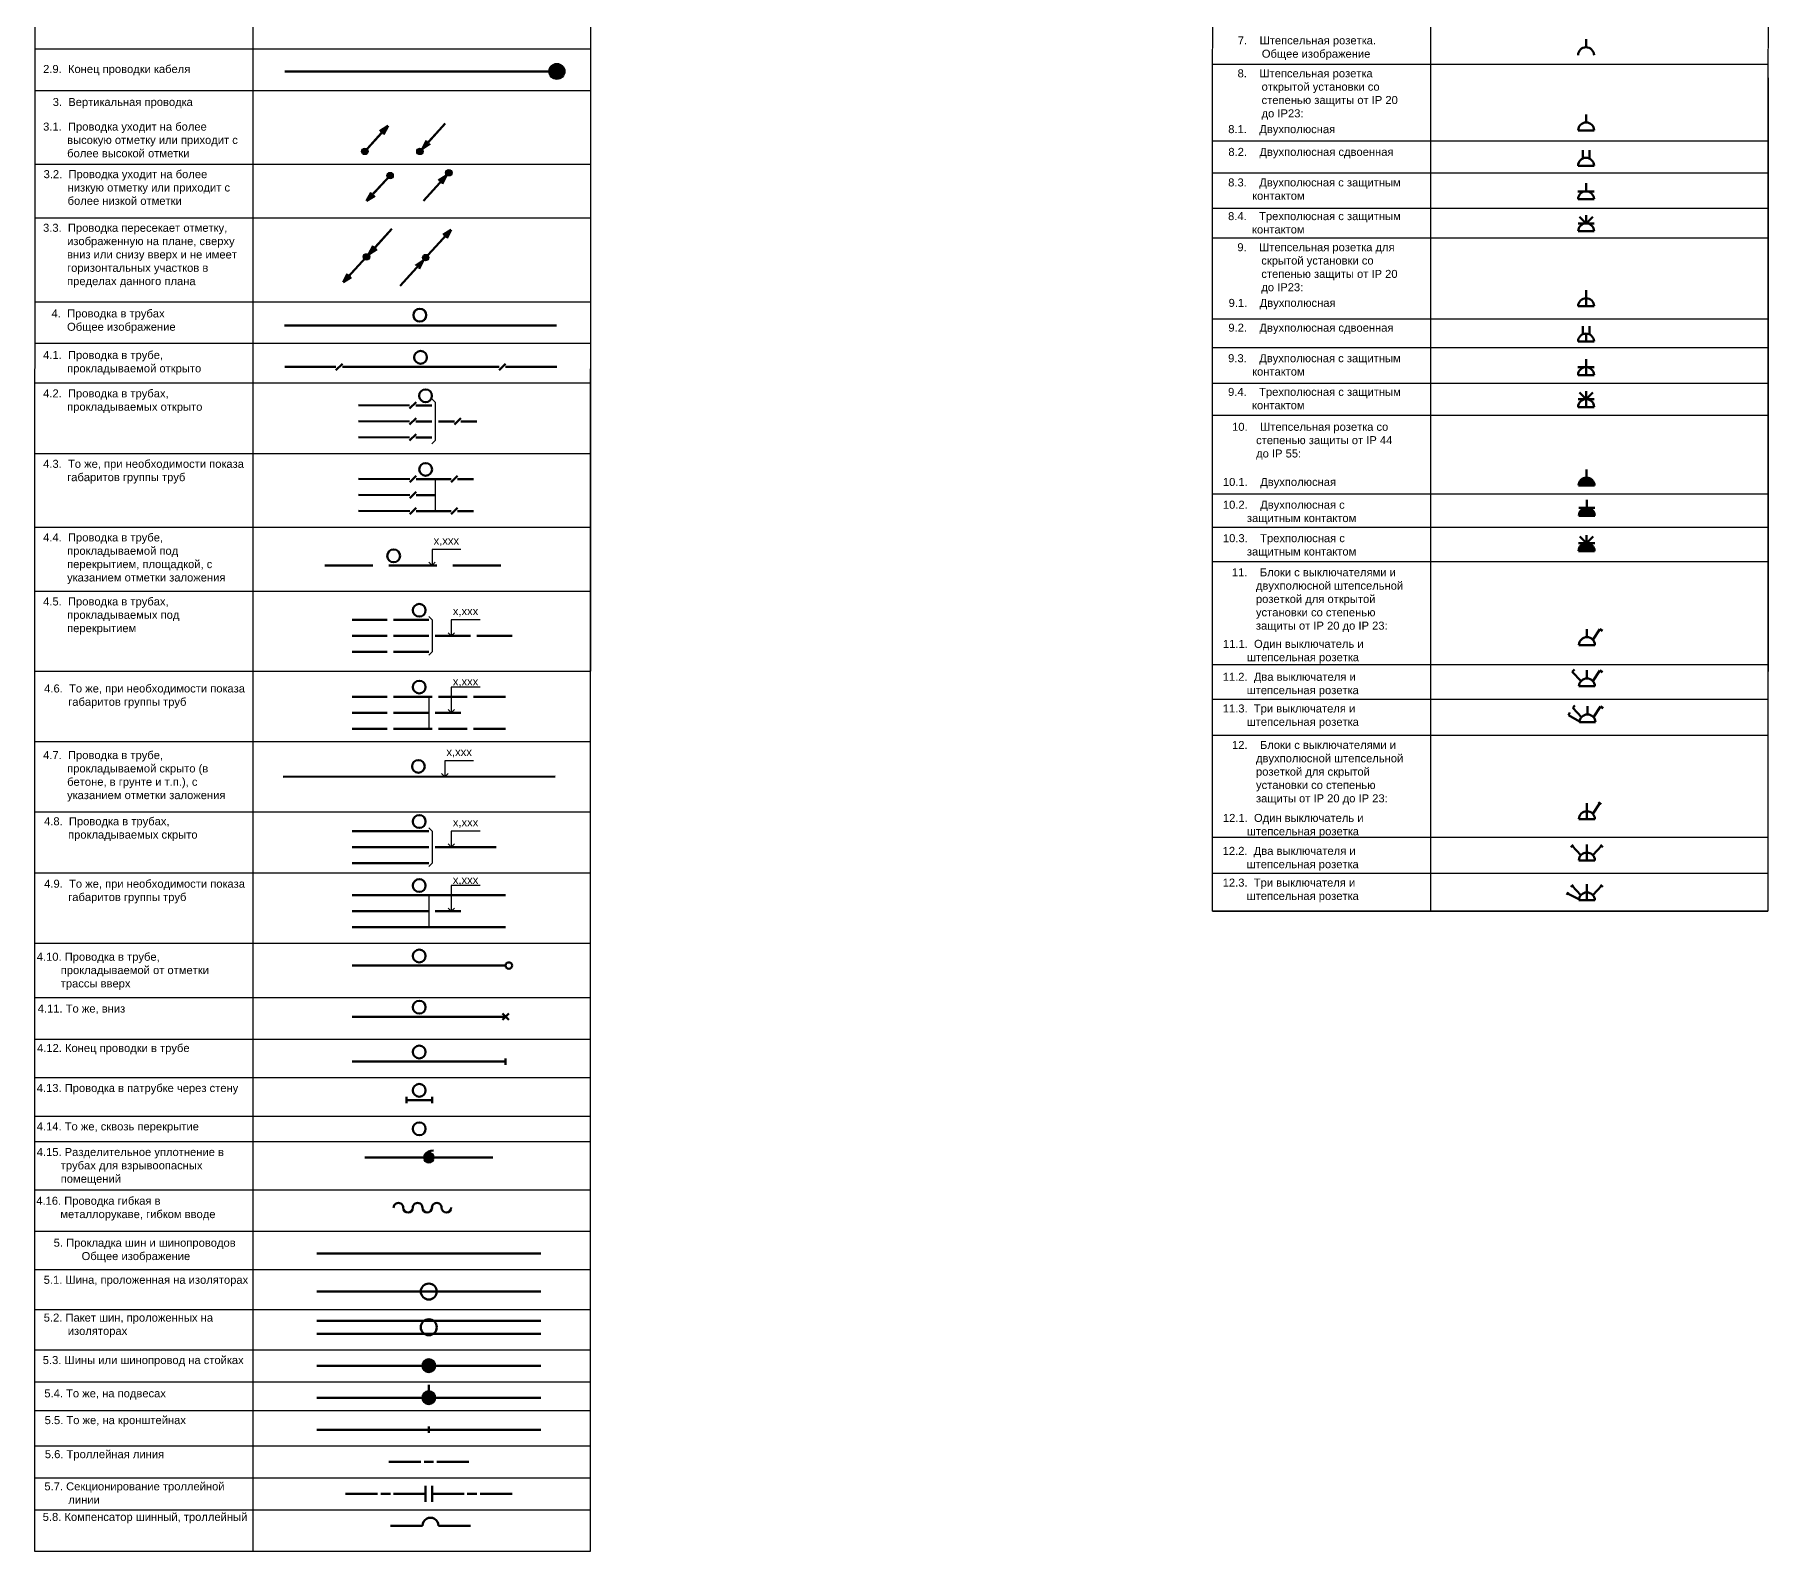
# Model space of a CAD drawing. Header units: millimetres. Extents: x 1769 to 3443, y 1381 to 2353.
# Drawn here: x 1769 to 2311, y 1381 to 1855 of the extents above; entities that cross this region are included whole.
import ezdxf

# ---------------------------------------------------------------- set-up
doc = ezdxf.new("R2010")
doc.units = ezdxf.units.MM
doc.styles.get("Standard").update_dxf_attribs({"font": 'arial.ttf'})
pattern_1 = [(0, (0, -18.579), (0, 6.985), [5.08, -1.905]), (90, (0, -18.579), (-6.985, 4e-16), [5.08, -1.905])]

msp = doc.modelspace()

# ---------------------------------------------------------------- hatches: boundary and pattern name
at = {"lineweight": 100, "true_color": 0x000000}
h = msp.add_hatch(color=18, dxfattribs=at)
h.set_gradient(color2=(0, 0, 0), tint=1)
h.paths.add_polyline_path([(1929.98, 1843.82, 1), (1934.98, 1843.82, 1)])
h = msp.add_hatch(color=18, dxfattribs=at)
h.set_gradient(color2=(0, 0, 0), tint=1)
h.paths.add_polyline_path([(1873.48, 1818.82, 1), (1871.48, 1818.82, 1)])
h = msp.add_hatch(color=18, dxfattribs=at)
h.set_gradient(color2=(0, 0, 0), tint=1)
h.paths.add_polyline_path([(1890.7, 1818.81, 1), (1888.7, 1818.81, 1)])
h = msp.add_hatch(color=18, dxfattribs=at)
h.set_gradient(color2=(0, 0, 0), tint=1)
h.paths.add_polyline_path([(1881.38, 1811.26, 1), (1879.38, 1811.26, 1)])
h = msp.add_hatch(color=18, dxfattribs=at)
h.set_gradient(color2=(0, 0, 0), tint=1)
h.paths.add_polyline_path([(1899.74, 1812.14, 1), (1897.74, 1812.14, 1)])
h = msp.add_hatch(color=18, dxfattribs=at)
h.set_gradient(color2=(0, 0, 0), tint=1)
h.paths.add_polyline_path([(1874.01, 1785.87, 1), (1872.01, 1785.87, 1)])
h = msp.add_hatch(color=18, dxfattribs=at)
h.set_gradient(color2=(0, 0, 0), tint=1)
h.paths.add_polyline_path([(1892.49, 1785.65, 1), (1890.49, 1785.65, 1)])
h = msp.add_hatch(color=18, dxfattribs=at)
h.set_gradient(color2=(0, 0, 0), tint=1)
h.paths.add_polyline_path([(2256.69, 1714.47, 0.987564), (2251.69, 1714.47)])
h = msp.add_hatch(color=18, dxfattribs=at)
h.set_gradient(color2=(0, 0, 0), tint=1)
h.paths.add_polyline_path([(2251.78, 1705.02), (2256.78, 1705.02, 0.987562)])
h = msp.add_hatch(color=18, dxfattribs=at)
h.set_gradient(color2=(0, 0, 0), tint=1)
h.paths.add_polyline_path([(2256.69, 1693.97, 0.987562), (2251.69, 1693.97)])
h = msp.add_hatch()
h.set_pattern_fill('ANGLE', color=256)
h.set_pattern_definition(pattern_1)
h.paths.add_polyline_path([(2183.27, 1676.28, -0.010761), (2183.41, 1676.06), (2183.67, 1676.06, 0.584546)])
h.paths.add_polyline_path([(2183.27, 1676.28, 0.262191), (2183.15, 1676.06, 0.267949), (2183.28, 1675.83), (2183.41, 1676.06, 0.010761)])
h.paths.add_polyline_path([(2183.41, 1676.06), (2183.28, 1675.83, 0.262191), (2183.53, 1675.83, 0.010761)])
h.paths.add_polyline_path([(2183.67, 1676.06), (2183.41, 1676.06, -0.010761), (2183.53, 1675.83, 0.273724)])
h.paths.add_polyline_path([(2203.89, 1676.31, 0.13713), (2203.75, 1676.28, -0.010761), (2203.89, 1676.06)])
h.paths.add_polyline_path([(2203.75, 1676.28, 0.262191), (2203.63, 1676.06, 0.267949), (2203.76, 1675.83), (2203.89, 1676.06, 0.010761)])
h.paths.add_polyline_path([(2203.89, 1676.06), (2203.76, 1675.83, 0.262191), (2204.01, 1675.83, 0.010761)])
h.paths.add_polyline_path([(2203.89, 1676.31), (2203.89, 1676.06, -0.010761), (2204.01, 1675.83, 0.273724), (2204.15, 1676.06, 0.414214)])
h = msp.add_hatch()
h.set_pattern_fill('ANGLE', color=256)
h.set_pattern_definition(pattern_1)
h.paths.add_polyline_path([(2155.27, 1643.04), (2155.01, 1643.04, -0.010761), (2155, 1642.79, 0.420531)])
h.paths.add_polyline_path([(2155, 1643.3, -0.010761), (2155.01, 1643.04), (2155.27, 1643.04, 0.420531)])
h.paths.add_polyline_path([(2155, 1643.3, 0.407924), (2154.75, 1643.04, 0.407924), (2155, 1642.79, 0.021524)])
h = msp.add_hatch(color=18, dxfattribs=at)
h.set_gradient(color2=(0, 0, 0), tint=1)
h.paths.add_polyline_path([(1890.98, 1504.47), (1893.98, 1504.47, 1)])
h.paths.add_polyline_path([(1893.98, 1504.47), (1890.98, 1504.47, 1)])
at = {"lineweight": 200, "true_color": 0x000000}
h = msp.add_hatch(color=18, dxfattribs=at)
h.set_gradient(color2=(0, 0, 0), tint=1)
h.paths.add_polyline_path([(1890.48, 1439.47), (1894.48, 1439.47, 1)])
h.paths.add_polyline_path([(1894.48, 1439.47), (1890.48, 1439.47, 1)])
h = msp.add_hatch(color=18, dxfattribs=at)
h.set_gradient(color2=(0, 0, 0), tint=1)
h.paths.add_polyline_path([(1890.48, 1429.47), (1894.48, 1429.47, 1)])
h.paths.add_polyline_path([(1894.48, 1429.47), (1890.48, 1429.47, 1)])

# ---------------------------------------------------------------- linework, layer by layer
at = {"color": 18, "true_color": 0x000000}
for p, q in [((1837.48, 2120.54), (1837.48, 1381.47)), ((2205.48, 2120.47), (2205.48, 1581.47)), ((1769.48, 1850.82), (1942.98, 1850.82)), ((1942.98, 1841.86), (1942.98, 1656.43)), ((2137.43, 1846.12), (2310.93, 1846.12)), ((2310.98, 1841.79), (2310.98, 1656.36)), ((1769.48, 1837.82), (1942.98, 1837.82)), ((2137.42, 1822.15), (2310.93, 1822.15)), ((1769.48, 1814.82), (1942.98, 1814.82)), ((2137.42, 1812.08), (2310.92, 1812.08)), ((2137.42, 1801.11), (2310.92, 1801.11)), ((1769.48, 1798.1), (1942.98, 1798.1)), ((2137.41, 1791.83), (2310.92, 1791.83)), ((1769.48, 1771.87), (1942.98, 1771.87)), ((2137.41, 1766.51), (2310.91, 1766.51)), ((1769.48, 1758.89), (1942.98, 1758.89)), ((2137.41, 1757.57), (2310.91, 1757.57)), ((1769.48, 1746.47), (1942.98, 1746.47)), ((2137.48, 1746.41), (2310.98, 1746.41)), ((2137.4, 1736.39), (2310.91, 1736.39)), ((1769.48, 1724.47), (1942.98, 1724.47)), ((2137.4, 1711.89), (2310.9, 1711.89)), ((1769.48, 1701.47), (1942.98, 1701.47)), ((2137.48, 1701.41), (2310.98, 1701.41)), ((2137.4, 1690.69), (2310.9, 1690.69)), ((1769.48, 1681.47), (1942.98, 1681.47)), ((2137.39, 1658.49), (2310.89, 1658.49)), ((1769.48, 1656.47), (1942.98, 1656.47)), ((2137.39, 1647.71), (2310.89, 1647.71)), ((2137.39, 1636.47), (2310.89, 1636.47)), ((1769.48, 1634.47), (1942.98, 1634.47)), ((1769.48, 1612.47), (1942.98, 1612.47)), ((2137.38, 1604.59), (2310.88, 1604.59)), ((1769.48, 1593.47), (1942.98, 1593.47)), ((2137.38, 1593.36), (2310.88, 1593.36)), ((2137.37, 1581.47), (2310.88, 1581.47)), ((1769.48, 1571.47), (1942.98, 1571.47)), ((1769.48, 1554.47), (1942.98, 1554.47)), ((1769.48, 1541.47), (1942.98, 1541.47)), ((1769.48, 1529.47), (1942.98, 1529.47)), ((1769.48, 1517.47), (1942.98, 1517.47)), ((1769.48, 1509.47), (1942.98, 1509.47)), ((1769.48, 1494.42), (1942.98, 1494.42)), ((1769.35, 1481.47), (1942.85, 1481.47)), ((1769.34, 1469.47), (1942.85, 1469.47)), ((1769.34, 1456.97), (1942.85, 1456.97)), ((1769.36, 1444.47), (1942.87, 1444.47)), ((1769.36, 1434.47), (1942.87, 1434.47)), ((1769.36, 1425.47), (1942.86, 1425.47)), ((1769.36, 1414.47), (1942.86, 1414.47)), ((1769.36, 1404.47), (1942.86, 1404.47)), ((1769.35, 1394.47), (1942.86, 1394.47))]:
    msp.add_line(p, q, dxfattribs=at)
at = {"color": 18, "lineweight": 100, "true_color": 0x000000}
for p, q in [((2254.07, 1851.34), (2254.07, 1853.87)), ((1847.48, 1843.82), (1932.48, 1843.82)), ((1879.73, 1826.8), (1872.48, 1818.82)), ((1872.48, 1818.82), (1878.57, 1825.52)), ((1878.57, 1825.52), (1876.55, 1823.3)), ((1879.73, 1826.8), (1877.21, 1825.18)), ((1879.73, 1826.8), (1878.36, 1824.13)), ((1890.37, 1819.55), (1897.62, 1827.53)), ((1897.62, 1827.53), (1891.54, 1820.83)), ((2251.57, 1825.4), (2256.57, 1825.4)), ((2254.07, 1827.87), (2254.07, 1830.4)), ((1890.37, 1819.55), (1891.75, 1822.21)), ((1890.37, 1819.55), (1892.89, 1821.17)), ((1891.54, 1820.83), (1893.55, 1823.05)), ((2253.07, 1816.63), (2253.07, 1819.16)), ((2255.07, 1816.6), (2255.07, 1819.16)), ((1873.06, 1803.33), (1880.38, 1811.26)), ((1880.38, 1811.26), (1874.24, 1804.61)), ((1898.04, 1811.31), (1890.79, 1803.33)), ((1890.79, 1803.33), (1896.88, 1810.03)), ((1896.88, 1810.03), (1894.86, 1807.81)), ((1898.04, 1811.31), (1895.52, 1809.69)), ((1898.04, 1811.31), (1896.67, 1808.65)), ((2251.53, 1814.35), (2256.53, 1814.35)), ((1873.06, 1803.33), (1874.46, 1805.99)), ((1873.06, 1803.33), (1875.6, 1804.94)), ((1874.24, 1804.61), (1876.27, 1806.81)), ((2254.03, 1806.34), (2251.5, 1806.34)), ((2251.53, 1803.87), (2256.53, 1803.87)), ((2254.03, 1806.34), (2254.03, 1808.87)), ((2256.56, 1806.34), (2254.03, 1806.34)), ((2254.07, 1796.34), (2252, 1798.41)), ((2254.07, 1796.34), (2254.07, 1798.87)), ((2256.14, 1798.41), (2254.07, 1796.34)), ((1873.67, 1786.62), (1880.93, 1794.6)), ((1880.93, 1794.6), (1874.84, 1787.9)), ((1899.44, 1794.34), (1892.19, 1786.36)), ((1892.19, 1786.36), (1898.28, 1793.06)), ((1898.28, 1793.06), (1896.26, 1790.84)), ((1899.44, 1794.34), (1896.92, 1792.72)), ((1899.44, 1794.34), (1898.07, 1791.67)), ((2254.07, 1796.34), (2251.54, 1796.34)), ((2251.57, 1793.87), (2256.57, 1793.87)), ((2256.6, 1796.34), (2254.07, 1796.34)), ((1873.67, 1786.62), (1875.05, 1789.29)), ((1873.67, 1786.62), (1876.2, 1788.24)), ((1874.84, 1787.9), (1876.86, 1790.12)), ((1865.7, 1777.94), (1873.01, 1785.87)), ((1873.01, 1785.87), (1866.87, 1779.22)), ((1890.79, 1784.82), (1883.54, 1776.84)), ((1883.54, 1776.84), (1889.62, 1783.54)), ((1889.62, 1783.54), (1887.61, 1781.32)), ((1890.79, 1784.82), (1888.27, 1783.2)), ((1890.79, 1784.82), (1889.42, 1782.15)), ((1865.7, 1777.94), (1867.09, 1780.6)), ((1865.7, 1777.94), (1868.24, 1779.55)), ((1866.87, 1779.22), (1868.91, 1781.42)), ((2254.06, 1770.48), (2254.06, 1775.48)), ((2251.56, 1770.48), (2256.56, 1770.48)), ((1847.42, 1764.43), (1932.42, 1764.45)), ((2253.06, 1761.72), (2253.06, 1764.25)), ((2254.07, 1759.44), (2254.06, 1761.91)), ((2255.06, 1761.68), (2255.06, 1764.25)), ((2251.52, 1759.44), (2256.52, 1759.44)), ((1847.46, 1751.55), (1863.48, 1751.47)), ((1863.48, 1750.47), (1865.48, 1752.47)), ((1865.48, 1751.47), (1914.48, 1751.47)), ((1914.48, 1750.47), (1916.48, 1752.47)), ((1916.48, 1751.47), (1932.48, 1751.47)), ((2254.02, 1751.42), (2251.49, 1751.42)), ((2254.03, 1748.95), (2254.02, 1753.95)), ((2256.56, 1751.42), (2254.02, 1751.42)), ((2251.53, 1748.95), (2256.52, 1748.95)), ((1870.46, 1739.55), (1886.48, 1739.47)), ((1886.48, 1738.47), (1888.48, 1740.47)), ((1888.46, 1739.47), (1893.46, 1739.47)), ((2254.06, 1741.42), (2251.53, 1741.42)), ((2251.56, 1738.95), (2256.56, 1738.95)), ((2254.06, 1741.42), (2251.99, 1743.49)), ((2254.06, 1738.95), (2254.06, 1743.95)), ((2256.13, 1743.49), (2254.06, 1741.42)), ((2256.59, 1741.42), (2254.06, 1741.42)), ((1870.46, 1734.55), (1886.48, 1734.47)), ((1886.48, 1733.47), (1888.48, 1735.47)), ((1888.46, 1734.47), (1893.46, 1734.47)), ((1895.46, 1734.47), (1900.46, 1734.47)), ((1900.46, 1733.47), (1902.46, 1735.47)), ((1902.44, 1734.47), (1907.44, 1734.47)), ((1870.46, 1729.55), (1886.48, 1729.47)), ((1886.48, 1728.47), (1888.48, 1730.47)), ((1888.46, 1729.47), (1893.46, 1729.47)), ((1886.5, 1715.47), (1888.5, 1717.47)), ((1899.48, 1715.47), (1901.48, 1717.47)), ((2254.19, 1716.97), (2254.19, 1719.47)), ((1870.48, 1716.55), (1886.5, 1716.47)), ((1886.5, 1710.47), (1888.5, 1712.47)), ((1888.48, 1716.47), (1894.48, 1716.47)), ((1894.48, 1716.47), (1899.48, 1716.47)), ((1901.46, 1716.47), (1906.46, 1716.47)), ((2251.69, 1714.47), (2256.69, 1714.47)), ((1870.48, 1711.55), (1886.5, 1711.47)), ((1870.48, 1706.55), (1886.5, 1706.47)), ((1886.5, 1705.47), (1888.5, 1707.47)), ((1888.48, 1711.47), (1894.48, 1711.47)), ((1888.48, 1706.47), (1894.48, 1706.47)), ((1894.48, 1706.47), (1899.48, 1706.47)), ((1899.48, 1705.47), (1901.48, 1707.47)), ((1901.46, 1706.47), (1906.46, 1706.47)), ((2254.28, 1707.49), (2251.75, 1707.49)), ((2254.28, 1707.49), (2254.28, 1710.02)), ((2256.81, 1707.49), (2254.28, 1707.49)), ((2251.78, 1705.02), (2256.78, 1705.02)), ((2254.19, 1696.44), (2251.66, 1696.44)), ((2254.19, 1696.44), (2252.12, 1698.51)), ((2254.19, 1696.44), (2254.19, 1698.97)), ((2256.26, 1698.51), (2254.19, 1696.44)), ((2256.73, 1696.44), (2254.19, 1696.44)), ((2251.69, 1693.97), (2256.69, 1693.97)), ((1859.98, 1689.47), (1874.98, 1689.47)), ((1879.98, 1689.47), (1894.98, 1689.47)), ((1899.98, 1689.47), (1914.98, 1689.47)), ((1868.48, 1672.47), (1879.48, 1672.47)), ((1881.48, 1672.47), (1892.48, 1672.47)), ((2254.32, 1667.08), (2254.32, 1669.61)), ((2256.17, 1666.26), (2258.39, 1669.58)), ((2258.39, 1669.58), (2259.22, 1669.03)), ((1868.48, 1667.47), (1879.48, 1667.47)), ((1881.48, 1667.47), (1892.48, 1667.47)), ((1894.48, 1667.47), (1905.48, 1667.47)), ((1907.48, 1667.47), (1918.48, 1667.47)), ((2251.82, 1664.61), (2256.82, 1664.61)), ((1868.48, 1662.47), (1879.48, 1662.47)), ((1881.48, 1662.47), (1892.48, 1662.47)), ((2249.7, 1656.24), (2250.42, 1656.93)), ((2252.47, 1653.36), (2249.7, 1656.24)), ((2254.32, 1654.18), (2254.32, 1656.71)), ((2256.17, 1653.36), (2258.39, 1656.68)), ((2258.39, 1656.68), (2259.22, 1656.12)), ((1868.48, 1648.47), (1879.48, 1648.47)), ((1881.48, 1648.47), (1893.48, 1648.47)), ((1895.48, 1648.47), (1904.48, 1648.47)), ((1906.48, 1648.47), (1916.48, 1648.47)), ((2251.82, 1651.71), (2256.82, 1651.71)), ((1868.48, 1643.47), (1879.48, 1643.47)), ((1881.48, 1643.47), (1892.48, 1643.47)), ((1894.48, 1643.47), (1902.48, 1643.47)), ((2248.51, 1642.68), (2248.99, 1643.56)), ((2251.99, 1640.73), (2248.51, 1642.68)), ((2249.86, 1645), (2250.58, 1645.7)), ((2252.63, 1642.12), (2249.86, 1645)), ((2254.48, 1642.94), (2254.48, 1645.47)), ((2256.33, 1642.12), (2258.55, 1645.44)), ((2258.55, 1645.44), (2259.38, 1644.89)), ((1868.48, 1638.47), (1879.48, 1638.47)), ((1881.48, 1638.47), (1893.48, 1638.47)), ((1895.48, 1638.47), (1904.48, 1638.47)), ((1906.48, 1638.47), (1916.48, 1638.47)), ((2251.98, 1640.47), (2256.98, 1640.47)), ((1846.98, 1623.46), (1931.97, 1623.49)), ((2254.3, 1610.22), (2254.3, 1615.23)), ((2256.15, 1611.87), (2258.37, 1615.19)), ((2257.95, 1615.47), (2258.79, 1614.92)), ((2251.8, 1610.22), (2256.8, 1610.22)), ((1868.48, 1606.47), (1892.48, 1606.47)), ((1868.48, 1601.47), (1892.48, 1601.47)), ((1894.48, 1601.47), (1913.48, 1601.47)), ((2249.32, 1601.51), (2250.04, 1602.2)), ((2252.45, 1598.97), (2249.68, 1601.85)), ((2254.3, 1597.32), (2254.3, 1602.32)), ((2256.16, 1598.97), (2258.91, 1601.85)), ((2258.55, 1602.2), (2259.28, 1601.51)), ((1868.48, 1596.47), (1892.48, 1596.47)), ((2251.8, 1597.32), (2256.8, 1597.32)), ((2248.04, 1586.55), (2248.48, 1587.45)), ((2249.33, 1589.03), (2250.04, 1589.73)), ((2252.45, 1586.5), (2249.68, 1589.38)), ((2254.3, 1584.85), (2254.3, 1589.85)), ((2256.16, 1586.49), (2258.91, 1589.38)), ((2258.55, 1589.72), (2259.28, 1589.04)), ((1868.48, 1586.47), (1916.48, 1586.47)), ((2251.83, 1585.22), (2248.26, 1587)), ((2251.8, 1584.85), (2256.8, 1584.85)), ((1868.48, 1581.47), (1892.48, 1581.47)), ((1868.48, 1576.47), (1916.48, 1576.47)), ((1894.48, 1581.47), (1902.48, 1581.47)), ((1868.48, 1564.47), (1916.48, 1564.47)), ((1915.48, 1549.47), (1917.48, 1547.47)), ((1917.48, 1549.47), (1915.48, 1547.47)), ((1868.48, 1548.47), (1916.48, 1548.47)), ((1868.48, 1534.47), (1916.48, 1534.47)), ((1916.48, 1535.47), (1916.48, 1533.47)), ((1885.48, 1521.47), (1885.48, 1523.47)), ((1885.48, 1522.47), (1893.48, 1522.47)), ((1893.48, 1521.47), (1893.48, 1523.47)), ((1872.48, 1504.47), (1890.98, 1504.47)), ((1893.98, 1504.46), (1912.48, 1504.47)), ((1857.45, 1453.47), (1927.45, 1453.47)), ((1857.48, 1449.47), (1927.48, 1449.47)), ((1892.48, 1431.47), (1892.48, 1433.47)), ((1892.48, 1418.47), (1892.48, 1420.47)), ((1891.48, 1401.97), (1891.48, 1396.97)), ((1893.48, 1401.97), (1893.48, 1396.97))]:
    msp.add_line(p, q, dxfattribs=at)
at = {"color": 18, "lineweight": 25, "true_color": 0x000000}
for p, q in [((1893.46, 1741.47), (1894.46, 1740.47)), ((1894.46, 1740.47), (1894.46, 1728.47)), ((1894.46, 1728.47), (1893.46, 1727.47)), ((1894.48, 1716.47), (1894.48, 1706.47)), ((1892.48, 1690.47), (1893.48, 1689.47)), ((1893.48, 1694.47), (1893.48, 1689.47)), ((1902.48, 1694.47), (1893.48, 1694.47)), ((1893.48, 1689.47), (1894.48, 1690.47)), ((1892.48, 1673.47), (1893.48, 1672.47)), ((1893.48, 1672.47), (1893.48, 1662.47)), ((1898.48, 1668.45), (1899.48, 1667.45)), ((1899.48, 1672.45), (1899.48, 1667.45)), ((1908.48, 1672.45), (1899.48, 1672.45)), ((1899.48, 1667.45), (1900.48, 1668.45)), ((1893.48, 1662.47), (1892.48, 1661.47)), ((1892.48, 1648.47), (1892.48, 1638.47)), ((1899.48, 1651.47), (1899.48, 1643.45)), ((1908.48, 1651.47), (1899.48, 1651.47)), ((1898.48, 1644.45), (1899.48, 1643.45)), ((1899.48, 1643.45), (1900.48, 1644.45)), ((1897.48, 1628.45), (1897.48, 1623.45)), ((1906.48, 1628.45), (1897.48, 1628.45)), ((1896.48, 1624.45), (1897.48, 1623.45)), ((1897.48, 1623.45), (1898.48, 1624.45)), ((1892.48, 1607.47), (1893.48, 1606.47)), ((1893.48, 1606.47), (1893.48, 1596.47)), ((1899.48, 1606.45), (1899.48, 1601.45)), ((1908.48, 1606.45), (1899.48, 1606.45)), ((1898.48, 1602.45), (1899.48, 1601.45)), ((1899.48, 1601.45), (1900.48, 1602.45)), ((1893.48, 1596.47), (1892.48, 1595.47)), ((1899.48, 1589.47), (1899.48, 1581.45)), ((1908.48, 1589.47), (1899.48, 1589.47)), ((1892.48, 1586.47), (1892.48, 1576.47)), ((1898.48, 1582.45), (1899.48, 1581.45)), ((1899.48, 1581.45), (1900.48, 1582.45))]:
    msp.add_line(p, q, dxfattribs=at)
at = {"color": 18, "lineweight": 200, "true_color": 0x000000}
for p, q in [((1857.48, 1474.47), (1927.48, 1474.47)), ((1857.45, 1462.64), (1927.45, 1462.64)), ((1857.48, 1439.47), (1890.48, 1439.47)), ((1894.48, 1439.47), (1927.48, 1439.47)), ((1857.48, 1429.47), (1890.48, 1429.47)), ((1894.48, 1429.47), (1927.48, 1429.47)), ((1857.48, 1419.47), (1927.48, 1419.47)), ((1879.98, 1409.47), (1889.98, 1409.47)), ((1890.98, 1409.47), (1893.98, 1409.47)), ((1894.98, 1409.47), (1904.98, 1409.47)), ((1866.48, 1399.47), (1876.48, 1399.47)), ((1877.48, 1399.47), (1880.48, 1399.47)), ((1881.48, 1399.47), (1891.48, 1399.47)), ((1893.48, 1399.47), (1903.48, 1399.47)), ((1904.48, 1399.47), (1907.48, 1399.47)), ((1908.48, 1399.47), (1918.48, 1399.47)), ((1880.48, 1389.47), (1890.48, 1389.47)), ((1895.48, 1389.47), (1905.48, 1389.47))]:
    msp.add_line(p, q, dxfattribs=at)
at = {"color": 18, "true_color": 0x000000}
for points in [[(1769.48, 2120.54), (1942.98, 2120.54), (1942.84, 1381.47), (1769.34, 1381.47)], [(2137.48, 2120.47), (2310.98, 2120.47), (2310.88, 1581.47), (2137.37, 1581.47)]]:
    msp.add_lwpolyline(points, close=True, dxfattribs=at)
for centre, radius in [((1932.48, 1843.82), 2.5), ((1872.48, 1818.82), 1), ((1889.7, 1818.81), 1), ((1880.38, 1811.26), 1), ((1898.74, 1812.14), 1), ((1873.01, 1785.87), 1), ((1891.49, 1785.65), 1)]:
    msp.add_circle(centre, radius, dxfattribs=at)
at = {"color": 18, "lineweight": 100, "true_color": 0x000000}
for centre, radius in [((1889.67, 1767.66), 2), ((1889.9, 1754.47), 2), ((1891.46, 1742.47), 2), ((1891.48, 1719.47), 2), ((1881.48, 1692.47), 2), ((1889.48, 1675.47), 2), ((1889.48, 1651.47), 2), ((1889.23, 1626.69), 2), ((1889.48, 1609.47), 2), ((1889.48, 1589.47), 2), ((1889.48, 1567.47), 2), ((1917.48, 1564.47), 1), ((1889.48, 1551.47), 2), ((1889.48, 1537.47), 2), ((1889.48, 1525.47), 2), ((1889.48, 1513.47), 2), ((1892.48, 1504.47), 1.5), ((1892.48, 1462.64), 2.5), ((1892.48, 1451.47), 2.5)]:
    msp.add_circle(centre, radius, dxfattribs=at)
at = {"color": 18, "lineweight": 200, "true_color": 0x000000}
for centre in [(1892.48, 1439.47), (1892.48, 1429.47)]:
    msp.add_circle(centre, 2, dxfattribs=at)
at = {"color": 18, "lineweight": 100, "true_color": 0x000000}
for centre, radius, start, end in [((2254.03, 1848.84), 2.5, 0.7237, 179.2897), ((2254.07, 1825.37), 2.5, 0.7237, 179.2897), ((2254.03, 1814.32), 2.5, 0.7237, 179.2897), ((2254.03, 1803.84), 2.5, 0.7237, 179.2897), ((2254.07, 1793.84), 2.5, 0.7237, 179.2897), ((2254.06, 1770.45), 2.5, 0.7237, 179.2897), ((2254.02, 1759.41), 2.5, 0.7237, 179.2897), ((2254.02, 1748.92), 2.5, 0.7237, 179.2897), ((2254.06, 1738.92), 2.5, 0.7237, 179.2897), ((2254.19, 1714.43), 2.5, 0.7237, 179.2897), ((2254.28, 1704.99), 2.5, 0.7237, 179.2897), ((2254.19, 1693.94), 2.5, 0.7237, 179.2897), ((2254.32, 1664.58), 2.5, 0.7237, 179.2897), ((2254.32, 1651.68), 2.5, 0.7237, 179.2897), ((2254.48, 1640.44), 2.5, 0.7237, 179.2897), ((2254.3, 1610.19), 2.5, 0.7237, 179.2897), ((2254.3, 1597.29), 2.5, 0.7237, 179.2897), ((2254.3, 1584.82), 2.5, 0.7237, 179.2897), ((1893.77, 1503.68), 3.02, 85.7617, 151.1671), ((1882.98, 1488.83), 1.5, 0, 180.0038), ((1888.98, 1488.84), 1.5, 0, 180.0038), ((1894.97, 1488.84), 1.5, 0, 180.0038), ((1885.98, 1488.84), 1.5, 180.1739, 359.9947), ((1891.98, 1488.84), 1.5, 180.1739, 359.9947), ((1897.97, 1488.85), 1.5, 180.1739, 359.9947), ((1892.98, 1389.47), 2.5, 0, 180.0903)]:
    msp.add_arc(centre, radius, start, end, dxfattribs=at)

# ---------------------------------------------------------------- texts
at = {"color": 18, "true_color": 0x000000, "char_height": 2.5, "attachment_point": 1}
for s, width, heights, insert in [('\\pi-7.5,l10,t10;7.    Штепсельная розетка. Общее изображение', 56.3975, [0], (2142.73, 1854.76)), ('\\pi-7.5,l10,t10;2.9.  Конец проводки кабеля ', 65.0615, [0], (1769.48, 1845.82)), ('\\pi-7.5,l10,t10;8.    Штепсельная розетка открытой установки со степенью защиты от IP 20 до IP23:', 56.3975, [0], (2142.66, 1844.46)), ('\\pi-7.5,l10,t10;3.  Вертикальная проводка ', 65.0615, [0], (1772.48, 1835.51)), ('\\pi-7.5,l10,t10;3.1.  Проводка уходит на более высокую отметку или приходит с более высокой отметки ', 65.0615, [0], (1769.48, 1827.82)), ('\\pi-7.5,l10,t10;8.1.    Двухполюсная', 56.3975, [0], (2139.74, 1827.02)), ('\\pi-7.5,l10,t10;8.2.    Двухполюсная сдвоенная', 56.3975, [0], (2139.78, 1819.92)), ('\\pi-7.5,l10,t10;3.2.  Проводка уходит на более низкую отметку или приходит с более низкой отметки ', 65.0615, [0], (1769.63, 1812.96)), ('\\pi-7.5,l10,t10;8.3.    Двухполюсная с защитным контактом', 56.3975, [0], (2139.72, 1810.38)), ('\\pi-7.5,l10,t10;8.4.    Трехполюсная с защитным контактом', 56.3975, [0], (2139.69, 1799.85)), ('\\pi-7.5,l10,t10;3.3.  Проводка пересекает отметку, изображенную на плане, сверху вниз или снизу вверх и не имеет горизонтальных участков в пределах данного плана ', 65.0615, [0], (1769.46, 1796.21)), ('\\pi-7.5,l10,t10;9.    Штепсельная розетка для скрытой установки со степенью защиты от IP 20 до IP23:', 56.3975, [0], (2142.58, 1790.14)), ('\\pi-7.5,l10,t10;9.1.    Двухполюсная', 56.3975, [0], (2139.86, 1772.75)), ('\\pi-7.5,l10,t10;4.  Проводка в трубах\\P     Общее изображение', 65.0615, [0], (1772.11, 1769.45)), ('\\pi-7.5,l10,t10;9.2.    Двухполюсная сдвоенная', 56.3975, [0], (2139.78, 1765)), ('\\pi-7.5,l10,t10;4.1.  Проводка в трубе, прокладываемой открыто\\P     ', 65.0615, [0], (1769.48, 1756.47)), ('\\pi-7.5,l10,t10;9.3.    Двухполюсная с защитным контактом', 56.3975, [0], (2139.71, 1755.46)), ('\\pi-7.5,l10,t10;4.2.  Проводка в трубах, прокладываемых открыто\\P     ', 65.0615, [0], (1769.48, 1744.47)), ('\\pi-7.5,l10,t10;9.4.    Трехполюсная с защитным контактом', 56.3975, [0], (2139.69, 1744.94)), ('\\pi-7.5,l10,t10;10.    Штепсельная розетка со степенью защиты от IP 44 до IP 55:', 56.3975, [0], (2140.95, 1734.03)), ('\\pi-7.5,l10,t10;4.3.  То же, при необходимости показа габаритов группы труб     ', 65.0615, [0], (1769.48, 1722.47)), ('\\pi-7.5,l10,t10;10.1.    Двухполюсная', 56.3975, [0], (2138.07, 1716.8)), ('\\pi-7.5,l10,t10;10.2.    Двухполюсная с защитным контактом', 56.3975, [0], (2138.07, 1709.69)), ('\\pi-7.5,l10,t10;4.4.  Проводка в трубе, прокладываемой под перекрытием, площадкой, с указанием отметки заложения   ', 65.0615, [0], (1769.48, 1699.47)), ('\\pi-7.5,l10,t10;х,ххх', 65.0615, [0], (1891.48, 1698.47)), ('\\pi-7.5,l10,t10;10.3.    Трехполюсная с защитным контактом', 56.3975, [0], (2138.07, 1699.24)), ('\\pi-7.5,l10,t10;11.    Блоки с выключателями и двухполюсной штепсельной розеткой для открытой установки со степенью защиты от IP 20 до IP 23:', 56.3975, [0], (2140.89, 1688.58)), ('\\pi-7.5,l10,t10;4.5.  Проводка в трубах, прокладываемых под перекрытием   ', 65.0615, [0], (1769.48, 1679.47)), ('\\pi-7.5,l10,t10;х,ххх', 65.0615, [0], (1897.48, 1676.45)), ('\\pi-7.5,l10,t10;11.1.  Один выключатель и штепсельная розетка', 56.3975, [0], (2138.1, 1666.22)), ('\\pi-7.5,l10,t10;4.6.  То же, при необходимости показа габаритов группы труб  ', 65.0615, [0], (1769.81, 1652.29)), ('\\pi-7.5,l10,t10;х,ххх', 65.0615, [0], (1897.48, 1654.47)), ('\\pi-7.5,l10,t10;11.2.  Два выключателя и штепсельная розетка', 56.3975, [0], (2138.02, 1655.93)), ('\\pi-7.5,l10,t10;11.3.  Три выключателя и штепсельная розетка', 56.3975, [0], (2138.03, 1646.03)), ('\\pi-7.5,l10,t10;4.7.  Проводка в трубе, прокладываемой скрыто (в бетоне, в грунте и т.п.), с указанием отметки заложения', 65.0615, [0], (1769.48, 1631.47)), ('\\pi-7.5,l10,t10;х,ххх', 65.0615, [0], (1895.48, 1632.45)), ('\\pi-7.5,l10,t10;12.    Блоки с выключателями и двухполюсной штепсельной розеткой для скрытой установки со степенью защиты от IP 20 до IP 23:', 56.3975, [0], (2140.92, 1634.64)), ('\\pi-7.5,l10,t10;4.8.  Проводка в трубах, прокладываемых скрыто', 65.0615, [0], (1769.77, 1610.8)), ('\\pi-7.5,l10,t10;х,ххх', 65.0615, [0], (1897.48, 1610.45)), ('\\pi-7.5,l10,t10;12.1.  Один выключатель и штепсельная розетка', 56.3975, [0], (2138.08, 1611.84)), ('\\pi-7.5,l10,t10;12.2.  Два выключателя и штепсельная розетка', 56.3975, [0], (2138, 1601.55)), ('\\pi-7.5,l10,t10;4.9.  То же, при необходимости показа габаритов группы труб', 65.0615, [0], (1769.81, 1591.29)), ('\\pi-7.5,l10,t10;х,ххх', 65.0615, [0], (1897.48, 1592.47)), ('\\pi-7.5,l10,t10;12.3.  Три выключателя и штепсельная розетка', 56.3975, [0], (2138.01, 1591.64)), ('\\pi-7.5,l10,t10;4.10. Проводка в трубе, прокладываемой от отметки трассы вверх', 65.0615, [0], (1767.48, 1568.47)), ('\\pi-7.5,l10,t10;4.11. То же, вниз', 65.0615, [0], (1767.79, 1552.29)), ('\\pi-7.5,l10,t10;4.12. Конец проводки в трубе', 65.0615, [0], (1767.57, 1539.96)), ('\\pi-7.5,l10,t10;4.13. Проводка в патрубке через стену', 65.0615, [0], (1767.48, 1527.47)), ('\\pi-7.5,l10,t10;4.14. То же, сквозь перекрытие', 65.0615, [0], (1767.48, 1515.47)), ('\\pi-7.5,l10,t10;4.15. Разделительное уплотнение в трубах для взрывоопасных помещений', 65.0615, [0], (1767.48, 1507.47)), ('\\pi-7.5,l10,t10;4.16. Проводка гибкая в металлорукаве, гибком вводе', 65.0615, [0], (1767.34, 1492.24)), ('\\pi-7.5,l10,t10;5. Прокладка шин и шинопроводов\\P         Общее изображение', 65.0615, [0], (1772.77, 1479.13)), ('\\pi-7.5,l10,t10;5.1. Шина, проложенная на изоляторах', 65.0615, [0], (1769.66, 1467.55)), ('\\pi-7.5,l10,t10;5.2. Пакет шин, проложенных на изоляторах', 65.0615, [7.37], (1769.67, 1455.74)), ('\\pi-7.5,l10,t10;5.3. Шины или шинопровод на стойках', 65.0615, [7.37], (1769.36, 1442.47)), ('\\pi-7.5,l10,t10;5.4. То же, на подвесах', 65.0615, [7.37], (1769.85, 1432.08)), ('\\pi-7.5,l10,t10;5.5. То же, на кронштейнах', 65.0615, [7.37], (1769.95, 1423.71)), ('\\pi-7.5,l10,t10;5.6. Троллейная линия', 65.0615, [7.37], (1770.01, 1413.07)), ('\\pi-7.5,l10,t10;5.7. Секционирование троллейной линии', 65.0615, [7.37], (1769.87, 1403.02)), ('\\pi-7.5,l10,t10;5.8. Компенсатор шинный, троллейный', 65.0615, [7.37], (1769.35, 1393.47))]:
    msp.add_mtext_dynamic_manual_height_columns(s, width=width, gutter_width=12.5, heights=heights, dxfattribs=dict(at, insert=insert))

doc.saveas('drawing.dxf')
